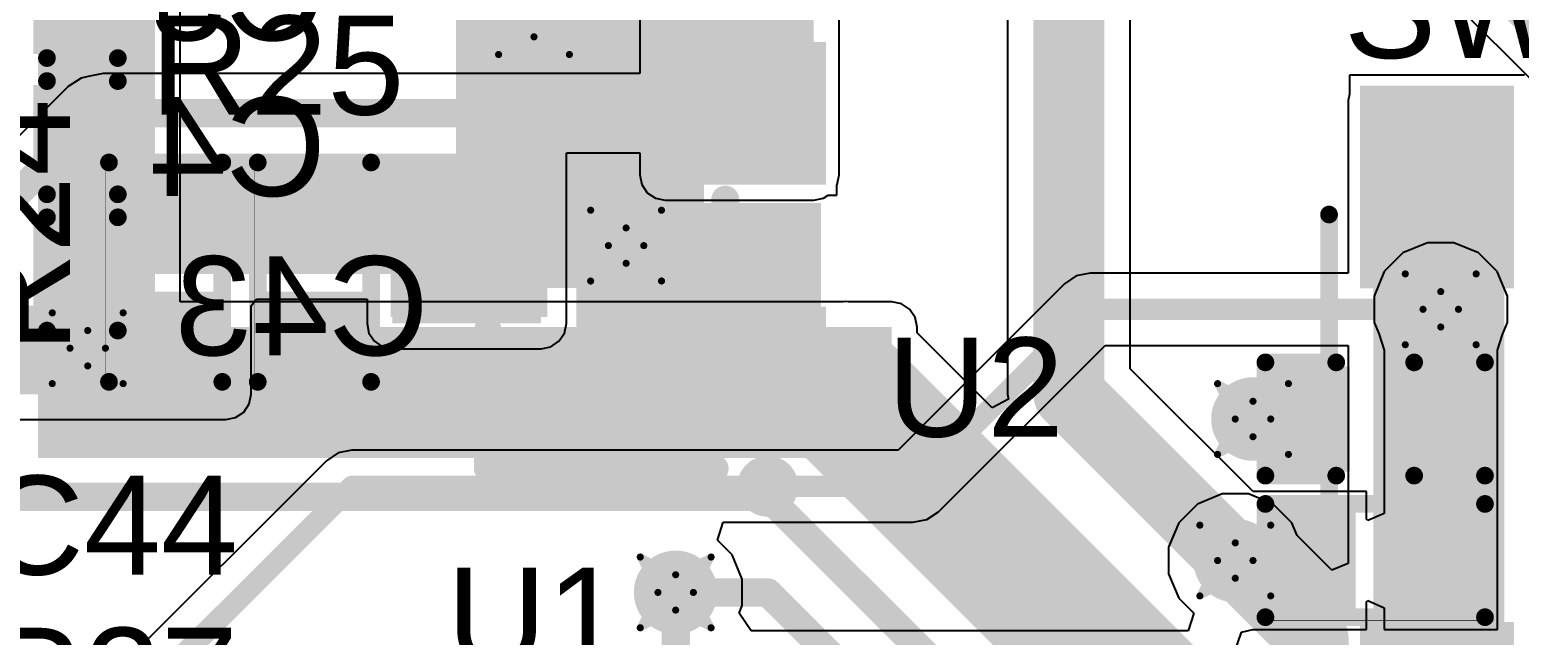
# Model space of a CAD drawing. Header units: inches. Extents: x -8 to 386, y -12 to 64.
# Drawn here: x 21.05 to 31.73, y 14.75 to 19.1 of the extents above; entities that cross this region are included whole.
import ezdxf

# ---------------------------------------------------------------- set-up
doc = ezdxf.new("R2010")
doc.units = ezdxf.units.IN
for name, color, linetype in [('Board_outline', 216, 'Continuous'), ('Bottom Layer', 5, 'Continuous'), ('Bottom Overlay', 54, 'Continuous'), ('Bottom Paste', 16, 'Continuous'), ('Bottom Solder', 6, 'Continuous'), ('Drill Drawing', 1, 'Continuous'), ('Top Layer', 1, 'Continuous'), ('Top Overlay', 2, 'Continuous'), ('Top Paste', 8, 'Continuous'), ('Top Solder', 216, 'Continuous'), ('Via Holes', 16, 'Continuous')]:
    doc.layers.add(name, color=color, linetype=linetype)
doc.styles.add('Arial', font='', dxfattribs={"height": 0.2})
doc.styles.get('Arial').set_extended_font_data('Arial')

msp = doc.modelspace()

# ---------------------------------------------------------------- hatches: boundary and pattern name
at = {"layer": 'Bottom Layer'}
for points in [[(21.1074, 16.0274), (21.9456, 16.0274), (21.9456, 21.5646), (21.1074, 21.5646)], [(21.1328, 18.9865), (21.1328, 19.6215), (21.59, 19.6215), (21.59, 18.9865)], [(24.1046, 17.2466), (25.8826, 17.2466), (25.8826, 19.5072), (24.1046, 19.5072)], [(21.1328, 18.0086), (21.1328, 18.6436), (21.59, 18.6436), (21.59, 18.0086)], [(21.1328, 17.0307), (21.1328, 17.6657), (21.59, 17.6657), (21.59, 17.0307)], [(21.1074, 16.0274), (27.2288, 16.0274), (27.2288, 16.9672), (21.1074, 16.9672)], [(29.9974, 15.9893), (29.9974, 16.6243), (30.4546, 16.6243), (30.4546, 15.9893)], [(30.9372, 15.9893), (30.9372, 16.6243), (31.3944, 16.6243), (31.3944, 15.9893)], [(29.9974, 14.9733), (29.9974, 15.6083), (30.4546, 15.6083), (30.4546, 14.9733)], [(30.9372, 14.9733), (30.9372, 15.6083), (31.3944, 15.6083), (31.3944, 14.9733)]]:
    msp.add_hatch(color=5, dxfattribs=at).paths.add_polyline_path(points)
h = msp.add_hatch(color=5, dxfattribs=at)
edge = h.paths.add_edge_path()
edge.add_arc((24.6634, 19.177), 0.2999994, 0, 360)
h = msp.add_hatch(color=5, dxfattribs=at)
edge = h.paths.add_edge_path()
edge.add_arc((25.3238, 17.5514), 0.2999994, 0, 360)
h = msp.add_hatch(color=5, dxfattribs=at)
edge = h.paths.add_edge_path()
edge.add_arc((31.1658, 17.0942), 0.2999994, 0, 360)
h = msp.add_hatch(color=5, dxfattribs=at)
edge = h.paths.add_edge_path()
edge.add_arc((21.463, 16.8148), 0.2999994, 0, 360)
h = msp.add_hatch(color=5, dxfattribs=at)
edge = h.paths.add_edge_path()
edge.add_arc((29.8196, 16.3068), 0.2999994, 0, 360)
h = msp.add_hatch(color=5, dxfattribs=at)
edge = h.paths.add_edge_path()
edge.add_arc((29.6926, 15.2908), 0.2999994, 0, 360)
h = msp.add_hatch(color=5, dxfattribs=at)
edge = h.paths.add_edge_path()
edge.add_arc((25.6794, 15.0622), 0.2999994, 0, 360)
at = {"layer": 'Bottom Paste'}
for points in [[(21.1328, 18.9865), (21.1328, 19.6215), (21.59, 19.6215), (21.59, 18.9865)], [(21.1328, 18.0086), (21.1328, 18.6436), (21.59, 18.6436), (21.59, 18.0086)], [(21.1328, 17.0307), (21.1328, 17.6657), (21.59, 17.6657), (21.59, 17.0307)], [(29.9974, 15.9893), (29.9974, 16.6243), (30.4546, 16.6243), (30.4546, 15.9893)], [(30.9372, 15.9893), (30.9372, 16.6243), (31.3944, 16.6243), (31.3944, 15.9893)], [(29.9974, 14.9733), (29.9974, 15.6083), (30.4546, 15.6083), (30.4546, 14.9733)], [(30.9372, 14.9733), (30.9372, 15.6083), (31.3944, 15.6083), (31.3944, 14.9733)]]:
    msp.add_hatch(color=16, dxfattribs=at).paths.add_polyline_path(points)
at = {"layer": 'Bottom Solder'}
for points in [[(21.07280012, 18.92650012), (21.07280012, 19.68149988), (21.64999988, 19.68149988), (21.64999988, 18.92650012)], [(21.07280012, 17.94860012), (21.07280012, 18.70359988), (21.64999988, 18.70359988), (21.64999988, 17.94860012)], [(21.07280012, 16.97070012), (21.07280012, 17.72569988), (21.64999988, 17.72569988), (21.64999988, 16.97070012)], [(29.93740012, 15.92930012), (29.93740012, 16.68429988), (30.51459988, 16.68429988), (30.51459988, 15.92930012)], [(30.87720012, 15.92930012), (30.87720012, 16.68429988), (31.45439988, 16.68429988), (31.45439988, 15.92930012)], [(29.8958, 14.8717), (29.8958, 15.7099), (30.5562, 15.7099), (30.5562, 14.8717)], [(30.8356, 14.8717), (30.8356, 15.7099), (31.496, 15.7099), (31.496, 14.8717)]]:
    msp.add_hatch(color=6, dxfattribs=at).paths.add_polyline_path(points)
at = {"layer": 'Top Layer'}
for points in [[(24.1554, 18.796), (25.273, 18.796), (25.273, 20.193), (24.1554, 20.193)], [(25.6032, 18.0594), (26.67, 18.0594), (26.67, 20.2184), (25.6032, 20.2184)], [(25.73680019, 18.09140019), (25.73680019, 18.91140109), (26.65680089, 18.91140109), (26.65680089, 18.09140019)], [(30.6832, 13.4874), (31.623, 13.4874), (31.623, 18.5928), (30.6832, 18.5928)], [(30.68900009, 17.3473999), (30.68900009, 18.59739994), (31.58900083, 18.59739994), (31.58900083, 17.3473999)], [(21.6916, 17.3482), (24.7142, 17.3482), (24.7142, 18.2118), (21.6916, 18.2118)], [(21.7043, 18.0594), (22.3393, 18.0594), (22.3393, 17.6022), (21.7043, 17.6022)], [(22.7711, 18.0594), (23.4061, 18.0594), (23.4061, 17.6022), (22.7711, 17.6022)], [(23.73679911, 17.14139955), (23.73679911, 17.96140045), (24.65679981, 17.96140045), (24.65679981, 17.14139955)], [(24.9682, 16.2052), (26.7208, 16.2052), (26.7208, 17.8562), (24.9682, 17.8562)], [(23.6474, 16.9926), (24.7142, 16.9926), (24.7142, 17.5514), (23.6474, 17.5514)], [(19.4564, 16.4846), (22.4536, 16.4846), (22.4536, 17.1196), (19.4564, 17.1196)], [(21.7043, 17.1196), (22.3393, 17.1196), (22.3393, 16.6624), (21.7043, 16.6624)], [(22.7076, 16.3576), (23.4696, 16.3576), (23.4696, 17.145), (22.7076, 17.145)], [(22.7711, 17.1196), (23.4061, 17.1196), (23.4061, 16.6624), (22.7711, 16.6624)], [(25.73680019, 16.19139891), (25.73680019, 17.01139981), (26.65680089, 17.01139981), (26.65680089, 16.19139891)], [(22.7076, 16.3068), (26.7208, 16.3068), (26.7208, 16.7894), (22.7076, 16.7894)]]:
    msp.add_hatch(color=1, dxfattribs=at).paths.add_polyline_path(points)
h = msp.add_hatch(color=1, dxfattribs=at)
edge = h.paths.add_edge_path()
edge.add_arc((24.6634, 19.177), 0.2999994, 0, 360)
h = msp.add_hatch(color=1, dxfattribs=at)
edge = h.paths.add_edge_path()
edge.add_arc((25.3238, 17.5514), 0.2999994, 0, 360)
h = msp.add_hatch(color=1, dxfattribs=at)
edge = h.paths.add_edge_path()
edge.add_arc((31.1658, 17.0942), 0.2999994, 0, 360)
h = msp.add_hatch(color=1, dxfattribs=at)
edge = h.paths.add_edge_path()
edge.add_arc((21.463, 16.8148), 0.2999994, 0, 360)
h = msp.add_hatch(color=1, dxfattribs=at)
edge = h.paths.add_edge_path()
edge.add_arc((29.8196, 16.3068), 0.2999994, 0, 360)
h = msp.add_hatch(color=1, dxfattribs=at)
edge = h.paths.add_edge_path()
edge.add_arc((29.6926, 15.2908), 0.2999994, 0, 360)
h = msp.add_hatch(color=1, dxfattribs=at)
edge = h.paths.add_edge_path()
edge.add_arc((25.6794, 15.0622), 0.2999994, 0, 360)
at = {"layer": 'Top Paste'}
for points in [[(25.73680019, 18.09140019), (25.73680019, 18.91140109), (26.65680089, 18.91140109), (26.65680089, 18.09140019)], [(30.68900009, 17.3473999), (30.68900009, 18.59739994), (31.58900083, 18.59739994), (31.58900083, 17.3473999)], [(21.7043, 18.0594), (22.3393, 18.0594), (22.3393, 17.6022), (21.7043, 17.6022)], [(22.7711, 18.0594), (23.4061, 18.0594), (23.4061, 17.6022), (22.7711, 17.6022)], [(23.73679911, 17.14139955), (23.73679911, 17.96140045), (24.65679981, 17.96140045), (24.65679981, 17.14139955)], [(21.7043, 17.1196), (22.3393, 17.1196), (22.3393, 16.6624), (21.7043, 16.6624)], [(22.7711, 17.1196), (23.4061, 17.1196), (23.4061, 16.6624), (22.7711, 16.6624)], [(25.73680019, 16.19139891), (25.73680019, 17.01139981), (26.65680089, 17.01139981), (26.65680089, 16.19139891)]]:
    msp.add_hatch(color=8, dxfattribs=at).paths.add_polyline_path(points)
at = {"layer": 'Top Solder'}
for points in [[(25.63520019, 17.98980019), (25.63520019, 19.01300109), (26.75840089, 19.01300109), (26.75840089, 17.98980019)], [(30.58740009, 17.2457999), (30.58740009, 18.69899994), (31.69060083, 18.69899994), (31.69060083, 17.2457999)], [(21.6027, 18.161), (22.4409, 18.161), (22.4409, 17.5006), (21.6027, 17.5006)], [(22.6695, 18.161), (23.5077, 18.161), (23.5077, 17.5006), (22.6695, 17.5006)], [(23.63519911, 17.03979955), (23.63519911, 18.06300045), (24.75839981, 18.06300045), (24.75839981, 17.03979955)], [(21.6027, 17.2212), (22.4409, 17.2212), (22.4409, 16.5608), (21.6027, 16.5608)], [(22.6695, 17.2212), (23.5077, 17.2212), (23.5077, 16.5608), (22.6695, 16.5608)], [(25.63520019, 16.08979891), (25.63520019, 17.11299981), (26.75840089, 17.11299981), (26.75840089, 16.08979891)], [(30.58739501, 13.39579998), (30.58739501, 14.84900002), (31.69059575, 14.84900002), (31.69059575, 13.39579998)]]:
    msp.add_hatch(color=216, dxfattribs=at).paths.add_polyline_path(points)
at = {"layer": 'Via Holes'}
h = msp.add_hatch(color=7, dxfattribs=at)
edge = h.paths.add_edge_path()
edge.add_arc((24.6634, 19.177), 0.1499997, 0, 360)
h = msp.add_hatch(color=7, dxfattribs=at)
edge = h.paths.add_edge_path()
edge.add_arc((25.3238, 17.5514), 0.1499997, 0, 360)
h = msp.add_hatch(color=7, dxfattribs=at)
edge = h.paths.add_edge_path()
edge.add_arc((31.1658, 17.0942), 0.1499997, 0, 360)
h = msp.add_hatch(color=7, dxfattribs=at)
edge = h.paths.add_edge_path()
edge.add_arc((21.463, 16.8148), 0.1499997, 0, 360)
h = msp.add_hatch(color=7, dxfattribs=at)
edge = h.paths.add_edge_path()
edge.add_arc((29.8196, 16.3068), 0.1499997, 0, 360)
h = msp.add_hatch(color=7, dxfattribs=at)
edge = h.paths.add_edge_path()
edge.add_arc((29.6926, 15.2908), 0.1499997, 0, 360)
h = msp.add_hatch(color=7, dxfattribs=at)
edge = h.paths.add_edge_path()
edge.add_arc((25.6794, 15.0622), 0.1499997, 0, 360)

# ---------------------------------------------------------------- linework, layer by layer
at = {"layer": 'Board_outline', "const_width": 0.254}
msp.add_lwpolyline([(37.53680072, 13.3604, 1), (-7.46320072, 13.3604, 1)], format="xyb", close=True, dxfattribs=at)
at = {"layer": 'Bottom Layer'}
for p, q in [((22.12688234, 17.14848234), (22.12688234, 21.5646)), ((29.1035994, 21.45358676), (31.8969263, 18.66025986)), ((28.0585418, 21.17572854), (28.0585418, 16.4846)), ((28.9390582, 16.66696184), (28.9390582, 21.17572854)), ((31.07076082, 17.5719994), (30.89514776, 17.49925888)), ((31.26083918, 17.5719994), (31.07076082, 17.5719994)), ((31.43645224, 17.49925888), (31.26083918, 17.5719994)), ((30.89514776, 17.49925888), (30.76074112, 17.36485224)), ((31.57085888, 17.36485224), (31.43645224, 17.49925888)), ((30.76074112, 17.36485224), (30.6880006, 17.18923918)), ((31.6435994, 17.18923918), (31.57085888, 17.36485224)), ((26.88011388, 17.14848234), (22.12688234, 17.14848234)), ((26.8986, 17.15091566), (26.88011388, 17.14848234)), ((26.91708612, 17.14848234), (26.8986, 17.15091566)), ((27.2288, 17.14848234), (26.91708612, 17.14848234)), ((27.29817248, 17.13468252), (27.2288, 17.14848234)), ((27.35698618, 17.09538618), (27.29817248, 17.13468252)), ((27.39628252, 17.03657248), (27.35698618, 17.09538618)), ((30.6880006, 17.18923918), (30.6880006, 16.99916082)), ((31.6435994, 16.99916082), (31.6435994, 17.18923918)), ((27.41008234, 16.9672), (27.39628252, 17.03657248)), ((30.6880006, 16.99916082), (30.7209825, 16.9195369)), ((31.60837468, 16.91411654), (31.6435994, 16.99916082)), ((27.41008234, 16.92595294), (27.41008234, 16.9672)), ((27.94832612, 16.3877117), (27.41008234, 16.92595294)), ((30.7209825, 16.9195369), (30.75939492, 16.80209492)), ((31.57220254, 16.8021), (31.60837468, 16.91411654)), ((30.75939492, 16.80209492), (30.75939746, 16.80209746)), ((30.75939746, 16.80209746), (30.7594, 16.80209492)), ((30.7594, 16.80209492), (30.7594, 15.81150508)), ((31.5722, 16.80209746), (31.57220254, 16.8021)), ((31.5722, 15.81150508), (31.5722, 16.80209746)), ((29.81992004, 15.7861), (28.9390582, 16.66696184)), ((28.06536932, 16.4502719), (27.94832612, 16.3877117)), ((28.0585418, 16.4846), (28.06536932, 16.4502719)), ((30.7594, 15.81150508), (30.75939492, 15.81150508)), ((30.75939492, 15.81150508), (30.75939492, 15.78609492)), ((31.57220508, 15.81150508), (31.5722, 15.81150508)), ((31.57220508, 15.78609492), (31.57220508, 15.81150508)), ((30.6324, 15.7861), (29.81992004, 15.7861)), ((30.6324, 15.58704528), (30.6324, 15.7861)), ((30.75939492, 15.78609492), (30.7594, 15.78609492)), ((30.7594, 15.78609492), (30.7594, 15.62901624)), ((31.5722, 14.7955), (31.5722, 15.78609492)), ((31.5722, 15.78609492), (31.57220508, 15.78609492)), ((30.7594, 15.62901624), (30.64347186, 15.57714944)), ((30.64347186, 15.57714944), (30.6324, 15.58704528)), ((30.6324, 14.99455472), (30.64347186, 15.00445056)), ((30.6324, 14.7955), (30.6324, 14.99455472)), ((30.64347186, 15.00445056), (30.7594, 14.95258376)), ((30.7594, 14.95258376), (30.7594, 14.7955)), ((29.69135286, 14.64468496), (29.73652676, 14.77717644)), ((29.73652676, 14.77717644), (29.81960254, 14.79549746)), ((29.81960254, 14.79549746), (29.81960508, 14.79549492)), ((29.81960508, 14.79549492), (29.81960508, 14.7955)), ((29.81960508, 14.7955), (30.6324, 14.7955)), ((30.7594, 14.7955), (31.5722, 14.7955))]:
    msp.add_line(p, q, dxfattribs=at)
for points, const_width in [([(26.88086064, 24.0792), (32.1818, 18.77826064)], 0.2032), ([(28.4988, 16.4846), (28.4988, 21.3614)], 0.508), ([(21.4122, 17.48309432), (21.4122, 18.288)], 0.5588), ([(21.4122, 17.48309432), (21.5392, 17.35609432)], 0.5588), ([(21.4122, 17.3101), (21.45511838, 17.26718162)], 0.5588), ([(21.45511838, 16.82268162), (21.45511838, 17.26718162)], 0.5588), ([(21.45511838, 16.82268162), (21.463, 16.8148)], 0.5588), ([(31.1658, 16.3068), (31.1658, 17.0942)], 0.2032), ([(26.8986, 16.4592), (29.21, 14.1478)], 1.016), ([(28.4988, 16.4846), (29.6926, 15.2908)], 0.508), ([(29.8196, 16.3068), (30.226, 16.3068)], 0.2032), ([(31.1658, 15.2908), (31.1658, 16.3068)], 0.2032), ([(20.066, 15.748), (26.3398, 15.748)], 0.2032), ([(26.3398, 15.748), (31.11220346, 10.97559654)], 0.2032), ([(29.6926, 15.2908), (30.226, 15.2908)], 0.508), ([(25.6794, 15.0622), (26.3398, 15.0622)], 0.2032), ([(26.3398, 15.0622), (28.829, 12.573)], 0.2032)]:
    msp.add_lwpolyline(points, dxfattribs=dict(at, const_width=const_width))
for points, const_width in [([(21.2725, 18.288, 1), (21.5519, 18.288, 1)], 0.2794), ([(21.2725, 17.48309432, 1), (21.5519, 17.48309432, 1)], 0.2794), ([(21.2725, 17.48309432, 1), (21.5519, 17.48309432, 1)], 0.2794), ([(21.3995, 17.35609432, 1), (21.6789, 17.35609432, 1)], 0.2794), ([(21.2725, 17.3101, 1), (21.5519, 17.3101, 1)], 0.2794), ([(21.31541838, 17.26718162, 1), (21.59481838, 17.26718162, 1)], 0.2794), ([(21.31541838, 17.26718162, 1), (21.59481838, 17.26718162, 1)], 0.2794), ([(21.31541838, 16.82268162, 1), (21.59481838, 16.82268162, 1)], 0.2794), ([(21.31541838, 16.82268162, 1), (21.59481838, 16.82268162, 1)], 0.2794), ([(21.3233, 16.8148, 1), (21.6027, 16.8148, 1)], 0.2794), ([(31.115, 17.0942, 1), (31.2166, 17.0942, 1)], 0.1016), ([(26.6446, 16.4592, 1), (27.1526, 16.4592, 1)], 0.508), ([(28.3718, 16.4846, 1), (28.6258, 16.4846, 1)], 0.254), ([(28.3718, 16.4846, 1), (28.6258, 16.4846, 1)], 0.254), ([(29.7688, 16.3068, 1), (29.8704, 16.3068, 1)], 0.1016), ([(30.1752, 16.3068, 1), (30.2768, 16.3068, 1)], 0.1016), ([(31.115, 16.3068, 1), (31.2166, 16.3068, 1)], 0.1016), ([(31.115, 16.3068, 1), (31.2166, 16.3068, 1)], 0.1016), ([(26.289, 15.748, 1), (26.3906, 15.748, 1)], 0.1016), ([(26.289, 15.748, 1), (26.3906, 15.748, 1)], 0.1016), ([(29.5656, 15.2908, 1), (29.8196, 15.2908, 1)], 0.254), ([(29.5656, 15.2908, 1), (29.8196, 15.2908, 1)], 0.254), ([(30.099, 15.2908, 1), (30.353, 15.2908, 1)], 0.254), ([(31.115, 15.2908, 1), (31.2166, 15.2908, 1)], 0.1016), ([(25.6286, 15.0622, 1), (25.7302, 15.0622, 1)], 0.1016), ([(26.289, 15.0622, 1), (26.3906, 15.0622, 1)], 0.1016), ([(26.289, 15.0622, 1), (26.3906, 15.0622, 1)], 0.1016)]:
    msp.add_lwpolyline(points, format="xyb", close=True, dxfattribs=dict(at, const_width=const_width))
at = {"layer": 'Bottom Overlay'}
for points, const_width in [([(21.6789, 18.8976), (21.6789, 19.7104)], 0.127), ([(21.1709, 18.8976), (21.6789, 18.8976)], 0.127), ([(21.1709, 18.7325), (21.6789, 18.7325)], 0.127), ([(21.6789, 17.9197), (21.6789, 18.7325)], 0.127), ([(21.1709, 17.9197), (21.6789, 17.9197)], 0.127), ([(21.1709, 17.7546), (21.6789, 17.7546)], 0.127), ([(21.6789, 16.9418), (21.6789, 17.7546)], 0.127), ([(21.1709, 16.9418), (21.6789, 16.9418)], 0.127), ([(29.9085, 16.7132), (30.4165, 16.7132)], 0.127), ([(29.9085, 15.9004), (29.9085, 16.7132)], 0.127), ([(30.9753, 16.7132), (31.4833, 16.7132)], 0.127), ([(31.4833, 15.9004), (31.4833, 16.7132)], 0.127), ([(29.9085, 15.9004), (30.4165, 15.9004)], 0.127), ([(30.9753, 15.9004), (31.4833, 15.9004)], 0.127), ([(29.9085, 15.6972), (31.4833, 15.6972)], 0.127), ([(29.9085, 14.8844), (29.9085, 15.6972)], 0.127), ([(31.4833, 14.8844), (31.4833, 15.6972)], 0.127), ([(29.9085, 14.8844), (31.4833, 14.8844)], 0.127), ([(29.8831, 14.859), (31.50870254, 14.859)], 0.0032258)]:
    msp.add_lwpolyline(points, dxfattribs=dict(at, const_width=const_width))
for points, const_width in [([(21.13915, 18.8976, 1), (21.20265, 18.8976, 1)], 0.0635), ([(21.64715, 18.8976, 1), (21.71065, 18.8976, 1)], 0.0635), ([(21.64715, 18.8976, 1), (21.71065, 18.8976, 1)], 0.0635), ([(21.13915, 18.7325, 1), (21.20265, 18.7325, 1)], 0.0635), ([(21.64715, 18.7325, 1), (21.71065, 18.7325, 1)], 0.0635), ([(21.64715, 18.7325, 1), (21.71065, 18.7325, 1)], 0.0635), ([(21.13915, 17.9197, 1), (21.20265, 17.9197, 1)], 0.0635), ([(21.64715, 17.9197, 1), (21.71065, 17.9197, 1)], 0.0635), ([(21.64715, 17.9197, 1), (21.71065, 17.9197, 1)], 0.0635), ([(21.13915, 17.7546, 1), (21.20265, 17.7546, 1)], 0.0635), ([(21.64715, 17.7546, 1), (21.71065, 17.7546, 1)], 0.0635), ([(21.64715, 17.7546, 1), (21.71065, 17.7546, 1)], 0.0635), ([(21.13915, 16.9418, 1), (21.20265, 16.9418, 1)], 0.0635), ([(21.64715, 16.9418, 1), (21.71065, 16.9418, 1)], 0.0635), ([(21.64715, 16.9418, 1), (21.71065, 16.9418, 1)], 0.0635), ([(29.87675, 16.7132, 1), (29.94025, 16.7132, 1)], 0.0635), ([(29.87675, 16.7132, 1), (29.94025, 16.7132, 1)], 0.0635), ([(30.38475, 16.7132, 1), (30.44825, 16.7132, 1)], 0.0635), ([(30.94355, 16.7132, 1), (31.00705, 16.7132, 1)], 0.0635), ([(31.45155, 16.7132, 1), (31.51505, 16.7132, 1)], 0.0635), ([(31.45155, 16.7132, 1), (31.51505, 16.7132, 1)], 0.0635), ([(29.87675, 15.9004, 1), (29.94025, 15.9004, 1)], 0.0635), ([(29.87675, 15.9004, 1), (29.94025, 15.9004, 1)], 0.0635), ([(30.38475, 15.9004, 1), (30.44825, 15.9004, 1)], 0.0635), ([(30.94355, 15.9004, 1), (31.00705, 15.9004, 1)], 0.0635), ([(31.45155, 15.9004, 1), (31.51505, 15.9004, 1)], 0.0635), ([(31.45155, 15.9004, 1), (31.51505, 15.9004, 1)], 0.0635), ([(29.87675, 15.6972, 1), (29.94025, 15.6972, 1)], 0.0635), ([(29.87675, 15.6972, 1), (29.94025, 15.6972, 1)], 0.0635), ([(31.45155, 15.6972, 1), (31.51505, 15.6972, 1)], 0.0635), ([(31.45155, 15.6972, 1), (31.51505, 15.6972, 1)], 0.0635), ([(29.87675, 14.8844, 1), (29.94025, 14.8844, 1)], 0.0635), ([(29.87675, 14.8844, 1), (29.94025, 14.8844, 1)], 0.0635), ([(29.88229482, 14.859, 1), (29.88390518, 14.859, 1)], 0.0016129), ([(31.45155, 14.8844, 1), (31.51505, 14.8844, 1)], 0.0635), ([(31.45155, 14.8844, 1), (31.51505, 14.8844, 1)], 0.0635), ([(31.50789736, 14.859, 1), (31.50950772, 14.859, 1)], 0.0016129)]:
    msp.add_lwpolyline(points, format="xyb", close=True, dxfattribs=dict(at, const_width=const_width))
at = {"layer": 'Drill Drawing', "const_width": 0.0508}
for points in [[(24.4094, 18.923), (24.5364, 19.177)], [(24.7904, 19.177), (24.9174, 18.923)], [(24.4094, 18.923), (24.6634, 19.05)], [(24.6634, 19.05), (24.9174, 18.923)], [(25.0698, 17.8054), (25.3238, 17.6784)], [(25.0698, 17.8054), (25.1968, 17.5514)], [(25.3238, 17.6784), (25.5778, 17.8054)], [(25.4508, 17.5514), (25.5778, 17.8054)], [(25.0698, 17.2974), (25.1968, 17.5514)], [(25.4508, 17.5514), (25.5778, 17.2974)], [(25.0698, 17.2974), (25.3238, 17.4244)], [(25.3238, 17.4244), (25.5778, 17.2974)], [(30.9118, 17.3482), (31.1658, 17.2212)], [(30.9118, 17.3482), (31.0388, 17.0942)], [(31.1658, 17.2212), (31.4198, 17.3482)], [(31.2928, 17.0942), (31.4198, 17.3482)], [(21.209, 17.0688), (21.463, 16.9418)], [(21.209, 17.0688), (21.336, 16.8148)], [(21.463, 16.9418), (21.717, 17.0688)], [(21.59, 16.8148), (21.717, 17.0688)], [(30.9118, 16.8402), (31.0388, 17.0942)], [(31.2928, 17.0942), (31.4198, 16.8402)], [(30.9118, 16.8402), (31.1658, 16.9672)], [(31.1658, 16.9672), (31.4198, 16.8402)], [(21.209, 16.5608), (21.336, 16.8148)], [(21.59, 16.8148), (21.717, 16.5608)], [(21.209, 16.5608), (21.463, 16.6878)], [(21.463, 16.6878), (21.717, 16.5608)], [(29.5656, 16.5608), (29.8196, 16.4338)], [(29.5656, 16.5608), (29.6926, 16.3068)], [(29.8196, 16.4338), (30.0736, 16.5608)], [(29.9466, 16.3068), (30.0736, 16.5608)], [(29.5656, 16.0528), (29.6926, 16.3068)], [(29.9466, 16.3068), (30.0736, 16.0528)], [(29.5656, 16.0528), (29.8196, 16.1798)], [(29.8196, 16.1798), (30.0736, 16.0528)], [(29.4386, 15.5448), (29.6926, 15.4178)], [(29.4386, 15.5448), (29.5656, 15.2908)], [(29.6926, 15.4178), (29.9466, 15.5448)], [(29.8196, 15.2908), (29.9466, 15.5448)], [(25.4254, 15.3162), (25.6794, 15.1892)], [(25.4254, 15.3162), (25.5524, 15.0622)], [(25.6794, 15.1892), (25.9334, 15.3162)], [(25.8064, 15.0622), (25.9334, 15.3162)], [(29.4386, 15.0368), (29.5656, 15.2908)], [(29.8196, 15.2908), (29.9466, 15.0368)], [(29.4386, 15.0368), (29.6926, 15.1638)], [(29.6926, 15.1638), (29.9466, 15.0368)], [(25.4254, 14.8082), (25.5524, 15.0622)], [(25.8064, 15.0622), (25.9334, 14.8082)], [(25.4254, 14.8082), (25.6794, 14.9352)], [(25.6794, 14.9352), (25.9334, 14.8082)]]:
    msp.add_lwpolyline(points, dxfattribs=at)
at = {"layer": 'Drill Drawing', "const_width": 0.0254}
for points in [[(24.6507, 19.05, 1), (24.6761, 19.05, 1)], [(24.6507, 19.05, 1), (24.6761, 19.05, 1)], [(24.3967, 18.923, 1), (24.4221, 18.923, 1)], [(24.3967, 18.923, 1), (24.4221, 18.923, 1)], [(24.9047, 18.923, 1), (24.9301, 18.923, 1)], [(24.9047, 18.923, 1), (24.9301, 18.923, 1)], [(25.0571, 17.8054, 1), (25.0825, 17.8054, 1)], [(25.0571, 17.8054, 1), (25.0825, 17.8054, 1)], [(25.5651, 17.8054, 1), (25.5905, 17.8054, 1)], [(25.5651, 17.8054, 1), (25.5905, 17.8054, 1)], [(25.3111, 17.6784, 1), (25.3365, 17.6784, 1)], [(25.3111, 17.6784, 1), (25.3365, 17.6784, 1)], [(25.1841, 17.5514, 1), (25.2095, 17.5514, 1)], [(25.1841, 17.5514, 1), (25.2095, 17.5514, 1)], [(25.4381, 17.5514, 1), (25.4635, 17.5514, 1)], [(25.4381, 17.5514, 1), (25.4635, 17.5514, 1)], [(25.3111, 17.4244, 1), (25.3365, 17.4244, 1)], [(25.3111, 17.4244, 1), (25.3365, 17.4244, 1)], [(25.0571, 17.2974, 1), (25.0825, 17.2974, 1)], [(25.0571, 17.2974, 1), (25.0825, 17.2974, 1)], [(25.5651, 17.2974, 1), (25.5905, 17.2974, 1)], [(25.5651, 17.2974, 1), (25.5905, 17.2974, 1)], [(30.8991, 17.3482, 1), (30.9245, 17.3482, 1)], [(30.8991, 17.3482, 1), (30.9245, 17.3482, 1)], [(31.4071, 17.3482, 1), (31.4325, 17.3482, 1)], [(31.4071, 17.3482, 1), (31.4325, 17.3482, 1)], [(31.15309999999999, 17.2212, 1), (31.1785, 17.2212, 1)], [(31.15309999999999, 17.2212, 1), (31.1785, 17.2212, 1)], [(21.1963, 17.0688, 1), (21.2217, 17.0688, 1)], [(21.1963, 17.0688, 1), (21.2217, 17.0688, 1)], [(21.7043, 17.0688, 1), (21.7297, 17.0688, 1)], [(21.7043, 17.0688, 1), (21.7297, 17.0688, 1)], [(31.0261, 17.0942, 1), (31.0515, 17.0942, 1)], [(31.0261, 17.0942, 1), (31.0515, 17.0942, 1)], [(31.2801, 17.0942, 1), (31.30549999999999, 17.0942, 1)], [(31.2801, 17.0942, 1), (31.30549999999999, 17.0942, 1)], [(31.15309999999999, 16.9672, 1), (31.1785, 16.9672, 1)], [(31.15309999999999, 16.9672, 1), (31.1785, 16.9672, 1)], [(21.4503, 16.9418, 1), (21.4757, 16.9418, 1)], [(21.4503, 16.9418, 1), (21.4757, 16.9418, 1)], [(21.3233, 16.8148, 1), (21.3487, 16.8148, 1)], [(21.3233, 16.8148, 1), (21.3487, 16.8148, 1)], [(21.5773, 16.8148, 1), (21.6027, 16.8148, 1)], [(21.5773, 16.8148, 1), (21.6027, 16.8148, 1)], [(30.8991, 16.8402, 1), (30.9245, 16.8402, 1)], [(30.8991, 16.8402, 1), (30.9245, 16.8402, 1)], [(31.4071, 16.8402, 1), (31.4325, 16.8402, 1)], [(31.4071, 16.8402, 1), (31.4325, 16.8402, 1)], [(21.4503, 16.6878, 1), (21.4757, 16.6878, 1)], [(21.4503, 16.6878, 1), (21.4757, 16.6878, 1)], [(21.1963, 16.5608, 1), (21.2217, 16.5608, 1)], [(21.1963, 16.5608, 1), (21.2217, 16.5608, 1)], [(21.7043, 16.5608, 1), (21.7297, 16.5608, 1)], [(21.7043, 16.5608, 1), (21.7297, 16.5608, 1)], [(29.5529, 16.5608, 1), (29.5783, 16.5608, 1)], [(29.5529, 16.5608, 1), (29.5783, 16.5608, 1)], [(30.0609, 16.5608, 1), (30.0863, 16.5608, 1)], [(30.0609, 16.5608, 1), (30.0863, 16.5608, 1)], [(29.8069, 16.4338, 1), (29.8323, 16.4338, 1)], [(29.8069, 16.4338, 1), (29.8323, 16.4338, 1)], [(29.6799, 16.3068, 1), (29.7053, 16.3068, 1)], [(29.6799, 16.3068, 1), (29.7053, 16.3068, 1)], [(29.9339, 16.3068, 1), (29.9593, 16.3068, 1)], [(29.9339, 16.3068, 1), (29.9593, 16.3068, 1)], [(29.8069, 16.1798, 1), (29.8323, 16.1798, 1)], [(29.8069, 16.1798, 1), (29.8323, 16.1798, 1)], [(29.5529, 16.0528, 1), (29.5783, 16.0528, 1)], [(29.5529, 16.0528, 1), (29.5783, 16.0528, 1)], [(30.0609, 16.0528, 1), (30.0863, 16.0528, 1)], [(30.0609, 16.0528, 1), (30.0863, 16.0528, 1)], [(29.4259, 15.5448, 1), (29.4513, 15.5448, 1)], [(29.4259, 15.5448, 1), (29.4513, 15.5448, 1)], [(29.9339, 15.5448, 1), (29.9593, 15.5448, 1)], [(29.9339, 15.5448, 1), (29.9593, 15.5448, 1)], [(29.6799, 15.4178, 1), (29.7053, 15.4178, 1)], [(29.6799, 15.4178, 1), (29.7053, 15.4178, 1)], [(25.4127, 15.3162, 1), (25.4381, 15.3162, 1)], [(25.4127, 15.3162, 1), (25.4381, 15.3162, 1)], [(25.9207, 15.3162, 1), (25.9461, 15.3162, 1)], [(25.9207, 15.3162, 1), (25.9461, 15.3162, 1)], [(29.5529, 15.2908, 1), (29.5783, 15.2908, 1)], [(29.5529, 15.2908, 1), (29.5783, 15.2908, 1)], [(29.8069, 15.2908, 1), (29.8323, 15.2908, 1)], [(29.8069, 15.2908, 1), (29.8323, 15.2908, 1)], [(25.6667, 15.1892, 1), (25.6921, 15.1892, 1)], [(25.6667, 15.1892, 1), (25.6921, 15.1892, 1)], [(29.6799, 15.1638, 1), (29.7053, 15.1638, 1)], [(29.6799, 15.1638, 1), (29.7053, 15.1638, 1)], [(25.5397, 15.0622, 1), (25.5651, 15.0622, 1)], [(25.5397, 15.0622, 1), (25.5651, 15.0622, 1)], [(25.7937, 15.0622, 1), (25.8191, 15.0622, 1)], [(25.7937, 15.0622, 1), (25.8191, 15.0622, 1)], [(29.4259, 15.0368, 1), (29.4513, 15.0368, 1)], [(29.4259, 15.0368, 1), (29.4513, 15.0368, 1)], [(29.9339, 15.0368, 1), (29.9593, 15.0368, 1)], [(29.9339, 15.0368, 1), (29.9593, 15.0368, 1)], [(25.6667, 14.9352, 1), (25.6921, 14.9352, 1)], [(25.6667, 14.9352, 1), (25.6921, 14.9352, 1)], [(25.4127, 14.8082, 1), (25.4381, 14.8082, 1)], [(25.4127, 14.8082, 1), (25.4381, 14.8082, 1)], [(25.9207, 14.8082, 1), (25.9461, 14.8082, 1)], [(25.9207, 14.8082, 1), (25.9461, 14.8082, 1)]]:
    msp.add_lwpolyline(points, format="xyb", close=True, dxfattribs=at)
at = {"layer": 'Top Layer'}
for p, q in [((25.42191766, 20.2184), (25.42191766, 18.78627434)), ((26.85128234, 18.0594), (26.85128234, 20.2184)), ((21.32362766, 18.69262962), (20.88228234, 18.25128684)), ((21.32363274, 18.69263724), (21.32362766, 18.69262962)), ((21.41605318, 18.75438972), (21.32363274, 18.69263724)), ((21.46512852, 18.76415094), (21.41605318, 18.75438972)), ((21.46578384, 18.76459036), (21.46512852, 18.76415094)), ((21.57480064, 18.78627434), (21.46578384, 18.76459036)), ((25.42191766, 18.78627434), (21.57480064, 18.78627434)), ((31.76679956, 18.77519994), (30.51120136, 18.77519994)), ((30.51120136, 18.77519994), (30.51120136, 18.63946996)), ((30.51120136, 18.63946996), (30.50191766, 18.5928)), ((30.50191766, 18.5928), (30.50191766, 17.35317586)), ((24.89548234, 18.21179746), (24.89936346, 18.21652694)), ((24.89548234, 16.9926), (24.89548234, 18.21179746)), ((24.89936346, 18.21652694), (25.42191766, 18.21652694)), ((25.42191766, 18.21652694), (25.42191766, 18.0594)), ((25.42191766, 18.0594), (25.43571748, 17.99002752)), ((26.83748251999999, 17.99002752), (26.85128234, 18.0594)), ((25.43571748, 17.99002752), (25.47501382, 17.93121382)), ((26.83459962, 17.98571206), (26.83748251999999, 17.99002752)), ((26.83459962, 17.91360146), (26.83459962, 17.98571206)), ((25.47501382, 17.93121382), (25.53382752, 17.89191748)), ((25.53382752, 17.89191748), (25.6032, 17.87811766)), ((25.6032, 17.87811766), (26.67, 17.87811766)), ((26.67, 17.87811766), (26.73937248, 17.89191748)), ((26.73937248, 17.89191748), (26.77182606, 17.91360146)), ((26.77182606, 17.91360146), (26.83459962, 17.91360146)), ((28.55209428, 17.33346292), (28.46807616, 17.27732384)), ((28.6512, 17.35317586), (28.55209428, 17.33346292)), ((30.50191766, 17.35317586), (28.6512, 17.35317586)), ((28.46807616, 17.27732384), (27.27392818, 16.08317586)), ((22.63488234, 17.11959746), (22.6737164, 17.16691766)), ((22.63488234, 16.4846), (22.63488234, 17.11959746)), ((22.6737164, 17.16691766), (23.46611766, 17.16691766)), ((23.46611766, 17.16691766), (23.46611766, 16.9926)), ((23.46611766, 16.9926), (23.47991748, 16.92322752)), ((24.88168252, 16.92322752), (24.89548234, 16.9926)), ((23.47991748, 16.92322752), (23.51921382, 16.86441382)), ((24.84238618, 16.86441382), (24.88168252, 16.92322752)), ((23.51921382, 16.86441382), (23.57802752, 16.82511748)), ((23.57802752, 16.82511748), (23.6474, 16.81131766)), ((23.6474, 16.81131766), (24.7142, 16.81131766)), ((24.7142, 16.81131766), (24.78357248, 16.82511748)), ((24.78357248, 16.82511748), (24.84238618, 16.86441382)), ((27.56432384, 15.64107616), (28.75847182, 16.83522414)), ((28.75847182, 16.83522414), (30.50191766, 16.83522414)), ((30.50191766, 16.83522414), (30.50191766, 15.27003804)), ((22.62108252, 16.41522752), (22.63488234, 16.4846)), ((22.52297248, 16.31711748), (22.58178618, 16.35641382)), ((22.58178618, 16.35641382), (22.62108252, 16.41522752)), ((20.80608234, 16.30331766), (22.4536, 16.30331766)), ((22.4536, 16.30331766), (22.52297248, 16.31711748)), ((23.25838884, 16.06346292), (23.17437072, 16.00732384)), ((23.35749456, 16.08317586), (23.25838884, 16.06346292)), ((27.27392818, 16.08317586), (23.35749456, 16.08317586)), ((23.17437072, 16.00732384), (20.27842274, 13.11137586)), ((29.59756082, 15.7685994), (29.42194776, 15.69585888)), ((29.78763918, 15.7685994), (29.59756082, 15.7685994)), ((29.96325224, 15.69585888), (29.78763918, 15.7685994)), ((27.48030572, 15.58493708), (27.56432384, 15.64107616)), ((29.42194776, 15.69585888), (29.28754112, 15.56145224)), ((30.09765888, 15.56145224), (29.96325224, 15.69585888)), ((25.97908698, 15.43822414), (26.02014862, 15.56522414)), ((26.02014862, 15.56522414), (27.3812, 15.56522414)), ((27.3812, 15.56522414), (27.48030572, 15.58493708)), ((29.28754112, 15.56145224), (29.2148006, 15.38583918)), ((30.13520008, 15.47081996), (30.09765888, 15.56145224)), ((26.08445888, 15.33285224), (25.97908698, 15.43822414)), ((29.2148006, 15.38583918), (29.2148006, 15.19576082)), ((30.3845849, 15.22143514), (30.13520008, 15.47081996)), ((26.1571994, 15.15723918), (26.08445888, 15.33285224)), ((29.2148006, 15.19576082), (29.28754112, 15.02014776)), ((30.50191766, 15.27003804), (30.3845849, 15.22143514)), ((26.1571994, 14.96716082), (26.1571994, 15.15723918)), ((26.13488296, 14.91328488), (26.1571994, 14.96716082)), ((29.28754112, 15.02014776), (29.39440654, 14.91328234)), ((26.21974182, 14.78628234), (26.13488296, 14.91328488)), ((29.39440654, 14.91328234), (29.35545564, 14.78628234)), ((29.35545564, 14.78628234), (26.21974182, 14.78628234))]:
    msp.add_line(p, q, dxfattribs=at)
for points, const_width in [([(20.73096946, 17.69709948), (21.52506998, 18.4912)], 0.2032), ([(21.52506998, 18.4912), (21.5646, 18.4912)], 0.2032), ([(21.5646, 18.4912), (21.57480064, 18.50140064)], 0.2032), ([(21.57480064, 18.50140064), (26.19680054, 18.50140064)], 0.2032), ([(31.13900046, 17.12099954), (31.13900046, 17.97239992)], 0.1524), ([(31.13900046, 17.12099954), (31.1658, 17.0942)], 0.1524), ([(27.3812, 15.8242), (28.6512, 17.0942)], 0.1524), ([(28.6512, 17.0942), (31.1658, 17.0942)], 0.1524), ([(20.38569456, 12.8524), (23.35749456, 15.8242)], 0.1524), ([(23.35749456, 15.8242), (25.65792683999999, 15.8242)], 0.1524), ([(25.65792683999999, 15.8242), (27.3812, 15.8242)], 0.1524), ([(29.6926, 15.2908), (30.25140762, 14.73199238)], 0.508), ([(25.6794, 15.0622), (25.6815971, 15.0600029)], 0.2032), ([(25.6815971, 13.58799924), (25.6815971, 15.0600029)], 0.2032), ([(30.25140762, 8.12800254), (30.25140762, 14.73199238)], 0.508)]:
    msp.add_lwpolyline(points, dxfattribs=dict(at, const_width=const_width))
for points, const_width in [([(21.47426998, 18.4912, 1), (21.57586998, 18.4912, 1)], 0.1016), ([(21.47426998, 18.4912, 1), (21.57586998, 18.4912, 1)], 0.1016), ([(21.5138, 18.4912, 1), (21.6154, 18.4912, 1)], 0.1016), ([(21.5138, 18.4912, 1), (21.6154, 18.4912, 1)], 0.1016), ([(21.52400064, 18.50140064, 1), (21.62560064, 18.50140064, 1)], 0.1016), ([(21.52400064, 18.50140064, 1), (21.62560064, 18.50140064, 1)], 0.1016), ([(26.14600054, 18.50140064, 1), (26.24760054, 18.50140064, 1)], 0.1016), ([(31.10090046, 17.97239992, 1), (31.17710046, 17.97239992, 1)], 0.0762), ([(31.10090046, 17.12099954, 1), (31.17710046, 17.12099954, 1)], 0.0762), ([(31.10090046, 17.12099954, 1), (31.17710046, 17.12099954, 1)], 0.0762), ([(28.6131, 17.0942, 1), (28.6893, 17.0942, 1)], 0.0762), ([(28.6131, 17.0942, 1), (28.6893, 17.0942, 1)], 0.0762), ([(31.1277, 17.0942, 1), (31.2039, 17.0942, 1)], 0.0762), ([(31.1277, 17.0942, 1), (31.2039, 17.0942, 1)], 0.0762), ([(23.31939456, 15.8242, 1), (23.39559456, 15.8242, 1)], 0.0762), ([(23.31939456, 15.8242, 1), (23.39559456, 15.8242, 1)], 0.0762), ([(25.61982684, 15.8242, 1), (25.69602684, 15.8242, 1)], 0.0762), ([(25.61982684, 15.8242, 1), (25.69602684, 15.8242, 1)], 0.0762), ([(27.3431, 15.8242, 1), (27.4193, 15.8242, 1)], 0.0762), ([(27.3431, 15.8242, 1), (27.4193, 15.8242, 1)], 0.0762), ([(29.5656, 15.2908, 1), (29.8196, 15.2908, 1)], 0.254), ([(25.6286, 15.0622, 1), (25.7302, 15.0622, 1)], 0.1016), ([(25.6307971, 15.0600029, 1), (25.7323971, 15.0600029, 1)], 0.1016), ([(25.6307971, 15.0600029, 1), (25.7323971, 15.0600029, 1)], 0.1016), ([(30.12440762, 14.73199238, 1), (30.37840762, 14.73199238, 1)], 0.254), ([(30.12440762, 14.73199238, 1), (30.37840762, 14.73199238, 1)], 0.254)]:
    msp.add_lwpolyline(points, format="xyb", close=True, dxfattribs=dict(at, const_width=const_width))
at = {"layer": 'Top Overlay'}
for points, const_width in [([(24.3332, 18.161), (24.3332, 19.1516)], 0.1999996), ([(24.3332, 19.1516), (25.9588, 19.1516)], 0.1999996), ([(21.6154, 18.1483), (22.4282, 18.1483)], 0.127), ([(21.6154, 16.5735), (21.6154, 18.1483)], 0.127), ([(21.59, 16.5481), (21.59, 18.1737)], 0.0032258), ([(22.4282, 16.5735), (22.4282, 18.1483)], 0.127), ([(22.6822, 18.1483), (23.495, 18.1483)], 0.127), ([(22.6822, 16.5735), (22.6822, 18.1483)], 0.127), ([(22.6568, 16.5481), (22.6568, 18.1737)], 0.0032258), ([(23.495, 16.5735), (23.495, 18.1483)], 0.127), ([(26.035, 17.2212), (26.035, 17.8816)], 0.1999996), ([(30.36499896, 17.77459742), (30.36500404, 14.3202025)], 0.127), ([(24.3332, 15.9512), (24.3332, 16.9418)], 0.1999996), ([(21.6154, 16.5735), (22.4282, 16.5735)], 0.127), ([(22.6822, 16.5735), (23.495, 16.5735)], 0.127), ([(24.3332, 15.9512), (25.9588, 15.9512)], 0.1999996)]:
    msp.add_lwpolyline(points, dxfattribs=dict(at, const_width=const_width))
for points, const_width in [([(24.2832001, 19.1516, 1), (24.3831999, 19.1516, 1)], 0.0999998), ([(24.2832001, 19.1516, 1), (24.3831999, 19.1516, 1)], 0.0999998), ([(25.9088001, 19.1516, 1), (26.0087999, 19.1516, 1)], 0.0999998), ([(21.58365, 18.1483, 1), (21.64715, 18.1483, 1)], 0.0635), ([(21.58365, 18.1483, 1), (21.64715, 18.1483, 1)], 0.0635), ([(21.58919482, 18.1737, 1), (21.59080518, 18.1737, 1)], 0.0016129), ([(22.39645, 18.1483, 1), (22.45995, 18.1483, 1)], 0.0635), ([(22.39645, 18.1483, 1), (22.45995, 18.1483, 1)], 0.0635), ([(22.65045, 18.1483, 1), (22.71395, 18.1483, 1)], 0.0635), ([(22.65045, 18.1483, 1), (22.71395, 18.1483, 1)], 0.0635), ([(22.65599482, 18.1737, 1), (22.65760518, 18.1737, 1)], 0.0016129), ([(23.46325, 18.1483, 1), (23.52675, 18.1483, 1)], 0.0635), ([(23.46325, 18.1483, 1), (23.52675, 18.1483, 1)], 0.0635), ([(24.2832001, 18.161, 1), (24.3831999, 18.161, 1)], 0.0999998), ([(25.9850001, 17.8816, 1), (26.0849999, 17.8816, 1)], 0.0999998), ([(30.33324896, 17.77459742, 1), (30.39674896, 17.77459742, 1)], 0.0635), ([(25.9850001, 17.2212, 1), (26.0849999, 17.2212, 1)], 0.0999998), ([(24.2832001, 16.9418, 1), (24.3831999, 16.9418, 1)], 0.0999998), ([(21.58365, 16.5735, 1), (21.64715, 16.5735, 1)], 0.0635), ([(21.58365, 16.5735, 1), (21.64715, 16.5735, 1)], 0.0635), ([(22.39645, 16.5735, 1), (22.45995, 16.5735, 1)], 0.0635), ([(22.39645, 16.5735, 1), (22.45995, 16.5735, 1)], 0.0635), ([(22.65045, 16.5735, 1), (22.71395, 16.5735, 1)], 0.0635), ([(22.65045, 16.5735, 1), (22.71395, 16.5735, 1)], 0.0635), ([(23.46325, 16.5735, 1), (23.52675, 16.5735, 1)], 0.0635), ([(23.46325, 16.5735, 1), (23.52675, 16.5735, 1)], 0.0635), ([(21.58919482, 16.5481, 1), (21.59080518, 16.5481, 1)], 0.0016129), ([(22.65599482, 16.5481, 1), (22.65760518, 16.5481, 1)], 0.0016129), ([(24.2832001, 15.9512, 1), (24.3831999, 15.9512, 1)], 0.0999998), ([(24.2832001, 15.9512, 1), (24.3831999, 15.9512, 1)], 0.0999998), ([(25.9088001, 15.9512, 1), (26.0087999, 15.9512, 1)], 0.0999998), ([(26.43138224, 15.8242, 1), (26.24821776, 15.8242, 1)], 0.254), ([(26.18471776, 15.8242, 1), (26.31171776, 15.8242, 1)], 0.127), ([(26.36788224, 15.8242, 1), (26.49488224, 15.8242, 1)], 0.127)]:
    msp.add_lwpolyline(points, format="xyb", close=True, dxfattribs=dict(at, const_width=const_width))

# ---------------------------------------------------------------- texts
at = {"layer": 'Bottom Overlay', "style": 'Arial', "text_generation_flag": 2}
for s, p in [('C3', (23.17307278, 19.02471684)), ('C4', (23.17307278, 17.90711684)), ('C43', (23.90943656, 16.76411684))]:
    msp.add_text(s, height=0.7111999999999999, dxfattribs=at).set_placement(p)
at = {"layer": 'Top Overlay', "style": 'Arial'}
for s, p in [('SW2', (30.47184152, 18.89771684)), ('R25', (21.91204152, 18.49131684)), ('U2', (27.19512722, 16.17991684)), ('C44', (20.71824152, 15.18931684)), ('U1', (24.03702076, 14.52891684)), ('R27', (20.71824152, 14.09711684))]:
    msp.add_text(s, height=0.7111999999999999, dxfattribs=at).set_placement(p)
msp.add_text('R24', height=0.7111999999999999, rotation=90, dxfattribs=at).set_placement((21.33588062, 16.78124406))

doc.saveas('drawing.dxf')
